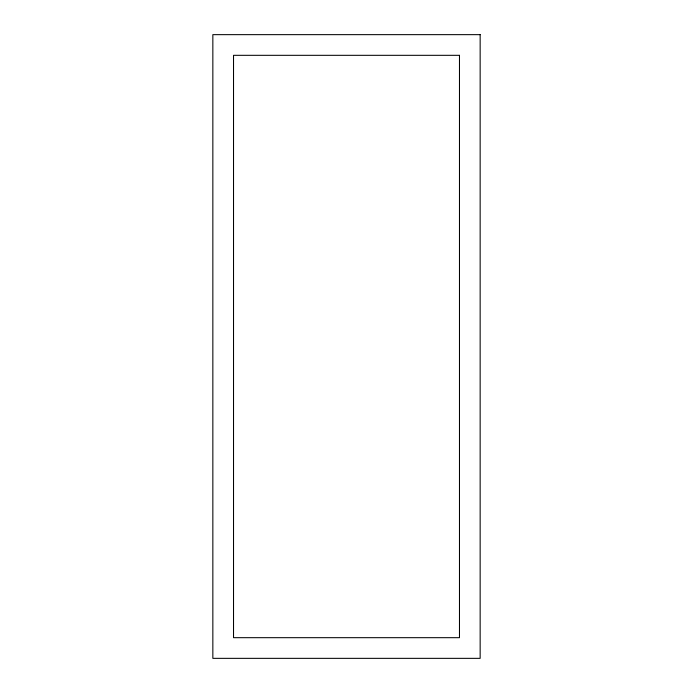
<?xml version="1.0" encoding="UTF-8"?>
<svg xmlns="http://www.w3.org/2000/svg" width="693" height="693" viewBox="0 0 693 693"><rect width="100%" height="100%" fill="white"/><g stroke="black" fill="none" stroke-linecap="round" stroke-linejoin="round"><path stroke-width="1.04" d="M480.154 34.65L212.846 34.65L212.846 658.35L480.154 658.35L480.154 34.65M459.476 55.319L233.524 55.319L233.524 637.681L459.476 637.681L459.476 55.319"/></g></svg>
